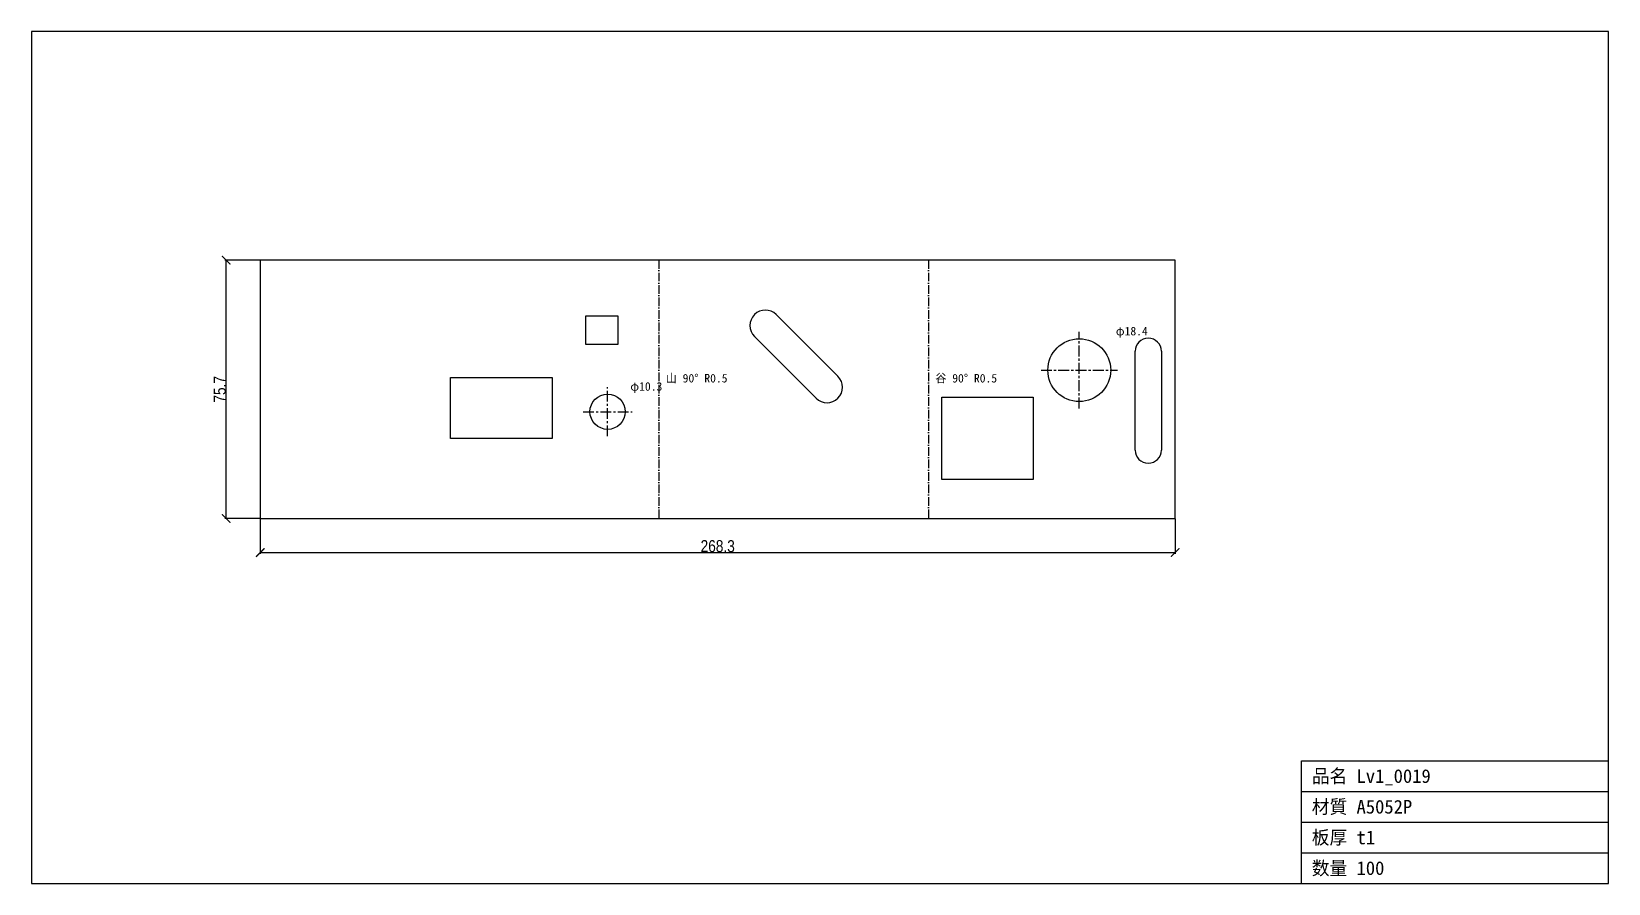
# Model space of a CAD drawing. Header units: millimetres. Extents: x -67 to 395, y -107 to 143.
import ezdxf

# ---------------------------------------------------------------- set-up
doc = ezdxf.new("R2010")
doc.units = ezdxf.units.MM
doc.linetypes.add('CENTER', pattern=[5.08, 3.175, -0.635, 0.635, -0.635])
doc.linetypes.add('DASHDOT', pattern=[3.556, 2.54, -0.508, 0, -0.508])
for name, color, linetype in [('中心線', 7, 'Continuous'), ('図枠', 7, 'Continuous'), ('外形', 7, 'Continuous'), ('寸法', 7, 'Continuous'), ('文字', 7, 'Continuous'), ('曲げ線', 7, 'Continuous')]:
    doc.layers.add(name, color=color, linetype=linetype)
doc.styles.add('OpenSansCondensed-Light', font='OpenSansCondensed-Light.ttf')
doc.dimstyles.new('EZDXF', dxfattribs={"dimtxt": 0.25, "dimasz": 0.175, "dimexe": 0.375, "dimexo": 0.125, "dimgap": 0.1, "dimtad": 1, "dimlfac": 100, "dimzin": 12, "dimdsep": 46, "dimtxsty": 'OpenSansCondensed-Light', "dimblk": 'ARCHTICK', "dimcen": 2.5, "dimazin": 3, "dimtfac": 0.5, "dimtmove": 2, "dimatfit": 3})

# ---------------------------------------------------------------- blocks, each defined once
blk = doc.blocks.new('_ARCHTICK')
at = {"color": 0, "linetype": 'BYBLOCK', "const_width": 0.15}
blk.add_lwpolyline([(-0.5, -0.5), (0.5, 0.5)], dxfattribs=at)

msp = doc.modelspace()

# ---------------------------------------------------------------- linework, layer by layer
at = {"layer": '中心線', "color": 1, "linetype": 'CENTER'}
for p, q in [((240.18, 32.26), (240.18, 54.69)), ((228.96, 43.48), (251.39, 43.48)), ((101.86, 24.13), (101.86, 38.46)), ((94.69, 31.29), (109.02, 31.29))]:
    msp.add_line(p, q, dxfattribs=at)
at = {"layer": '図枠'}
for p, q in [((395.37, 142.82), (-67.07, 142.82)), ((-67.07, 142.82), (-67.07, -107.07)), ((395.37, -107.07), (395.37, 142.82)), ((305.37, -107.07), (305.37, -71.07)), ((305.37, -71.07), (395.37, -71.07)), ((305.37, -80.07), (395.37, -80.07)), ((305.37, -89.07), (395.37, -89.07)), ((305.37, -98.07), (395.37, -98.07)), ((-67.07, -107.07), (395.37, -107.07))]:
    msp.add_line(p, q, dxfattribs=at)
at = {"layer": '外形'}
for p, q in [((0, 75.74), (0, 0)), ((268.3, 75.74), (0, 75.74)), ((268.3, 0), (268.3, 75.74)), ((95.45, 51.03), (95.45, 59.46)), ((95.45, 59.46), (104.88, 59.46)), ((104.88, 59.46), (104.88, 51.03)), ((151.33, 59.77), (169.41, 41.68)), ((104.88, 51.03), (95.45, 51.03)), ((163.01, 35.28), (144.92, 53.37)), ((256.56, 20.04), (256.56, 49.02)), ((264.26, 49.02), (264.26, 20.04)), ((55.82, 23.46), (55.82, 41.38)), ((55.82, 41.38), (85.59, 41.38)), ((85.59, 41.38), (85.59, 23.46)), ((199.86, 35.55), (226.71, 35.55)), ((199.86, 11.38), (199.86, 35.55)), ((226.71, 35.55), (226.71, 11.38)), ((85.59, 23.46), (55.82, 23.46)), ((226.71, 11.38), (199.86, 11.38)), ((0, 0), (268.3, 0))]:
    msp.add_line(p, q, dxfattribs=at)
for centre, radius in [((240.18, 43.48), 9.21), ((101.86, 31.29), 5.17)]:
    msp.add_circle(centre, radius, dxfattribs=at)
for centre, radius, start, end in [((148.12, 56.57), 4.53, 45, -135), ((260.41, 49.02), 3.85, 0, 180), ((166.21, 38.48), 4.53, -135, 45), ((260.41, 20.04), 3.85, -180, 0)]:
    msp.add_arc(centre, radius, start, end, dxfattribs=at)
at = {"layer": '曲げ線', "color": 1, "linetype": 'DASHDOT'}
for p, q in [((116.92, 75.74), (116.92, 0)), ((195.98, 75.74), (195.98, 0))]:
    msp.add_line(p, q, dxfattribs=at)

# ---------------------------------------------------------------- texts
at = {"layer": '文字'}
for s, height, p in [('φ18.4', 2.5, (250.89, 53.69)), ('山 90° R0.5', 2.5, (118.92, 39.87)), ('谷 90° R0.5', 2.5, (197.98, 39.87)), ('φ10.3', 2.5, (108.52, 37.46)), ('品名 Lv1_0019', 4, (308.37, -77.57)), ('材質 A5052P', 4, (308.37, -86.57)), ('板厚 t1', 4, (308.37, -95.57)), ('数量 100', 4, (308.37, -104.57))]:
    msp.add_text(s, height=height, dxfattribs=at).set_placement(p)

# ---------------------------------------------------------------- dimensions: what is measured, and where the dimension line sits
at = {"layer": '寸法'}
msp.add_linear_dim(base=(-10, 0), p1=(0, 0), p2=(0, 75.74), angle=90, dimstyle='EZDXF', override={"dimtxt": 3.5, "dimasz": 2.5, "dimdec": 1, "dimlfac": 1}, dxfattribs=at).render()
msp.add_linear_dim(base=(0, -10), p1=(0, 0), p2=(268.3, 0), dimstyle='EZDXF', override={"dimtxt": 3.5, "dimasz": 2.5, "dimdec": 1, "dimlfac": 1}, dxfattribs=at).render()

doc.saveas('drawing.dxf')
